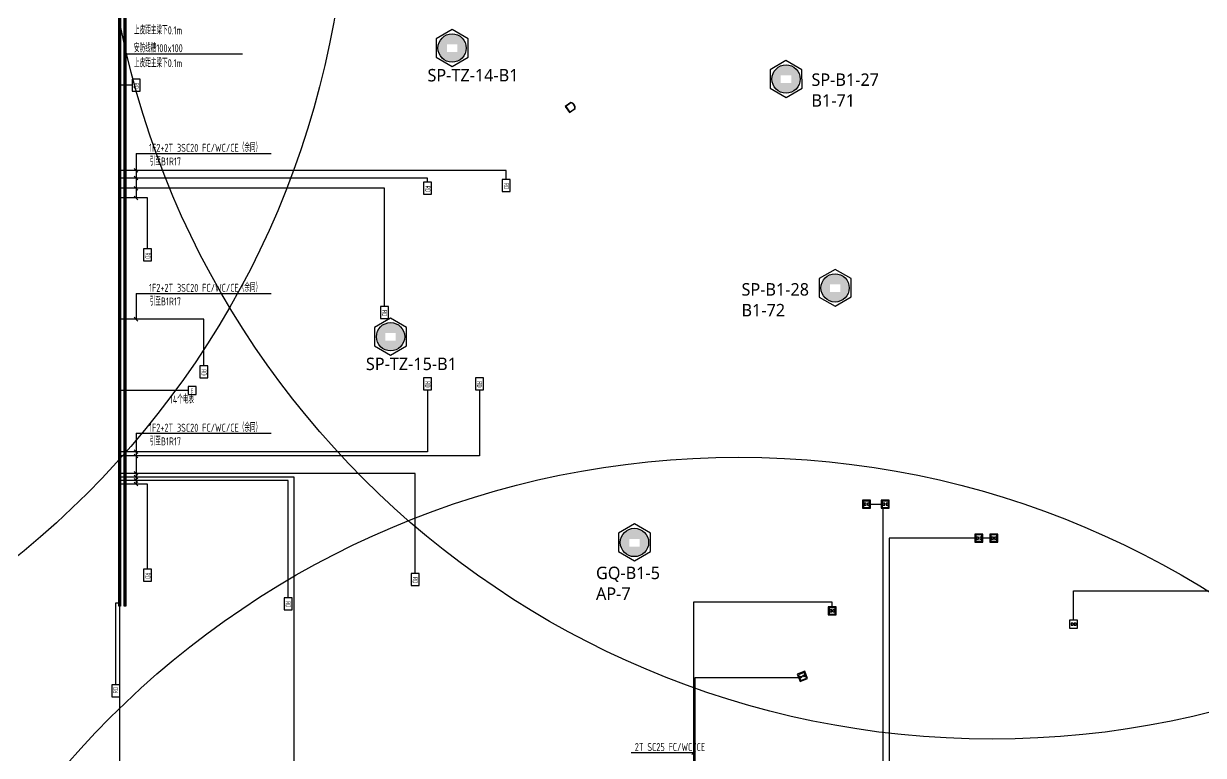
# Model space of a CAD drawing. Extents: x 0 to 3879896, y -114000 to 391286.
# Drawn here: x 2166973 to 2233328, y 177701 to 218862 of the extents above; entities that cross this region are included whole.
import ezdxf
from ezdxf.enums import TextEntityAlignment as Align

# ---------------------------------------------------------------- set-up
doc = ezdxf.new("R2010")
doc.units = 0
doc.header["$LTSCALE"] = 1000
doc.header["$MEASUREMENT"] = 0
doc.layers.get('0').update_dxf_attribs({"linetype": 'CONTINUOUS'})
for name, color, linetype in [('20170912广田意见修改', 1, 'CONTINUOUS'), ('AP', 7, 'CONTINUOUS'), ('CABLETRAY_DOTE', 5, 'CONTINUOUS'), ('CABLETRAY_WEAK', 6, 'CONTINUOUS'), ('P-01-活动家具', 3, 'CONTINUOUS'), ('T-BSA TEXT', 7, '485_LINE'), ('T-DIFFUSE', 1, 'CONTINUOUS'), ('T-I-CHANNELS', 2, 'CONTINUOUS'), ('T-METER DATA', 150, 'C_LINE'), ('T-R-INTEGRATE', 1, 'CONTINUOUS'), ('T-R-METER DATA', 150, 'CONTINUOUS'), ('T-SYSTEM BLOCK', 4, 'CONTINUOUS'), ('T-TEXT', 7, 'CONTINUOUS'), ('T-TL', 2, 'CONTINUOUS'), ('WALL', 2, 'CONTINUOUS'), ('WIRE-通讯', 4, 'CONTINUOUS')]:
    doc.layers.add(name, color=color, linetype=linetype)
doc.styles.add('GBSTYLE', font='gbxwxt.shx', dxfattribs={"width": 0.6, "bigfont": 'gbhzfs.shx'})
doc.styles.get("Standard").update_dxf_attribs({"font": 'GBENOR', "bigfont": 'GBCBIG'})
doc.linetypes.add('485_LINE', pattern='A,25.7,-3.58,["485",Standard,S=2.54,R=0,X=-3.2,Y=-1.27],-3.85', length=33.13)
doc.linetypes.add('C_LINE', pattern='A,25.7,-2.08,["C",Standard,S=2.54,R=0,X=-0.54,Y=-1.27],-2.35', length=30.13)

# ---------------------------------------------------------------- blocks, each defined once
blk = doc.blocks.new('GX')
at = {"layer": 'T-R-INTEGRATE'}
h = blk.add_hatch(color=256, dxfattribs=at)
edge = h.paths.add_edge_path()
edge.add_arc((137, 0), 50, 0, 360)
h = blk.add_hatch(color=256, dxfattribs=at)
edge = h.paths.add_edge_path()
edge.add_arc((312, 0), 50, 0, 360)
for p, q in [((400, 175), (50, 175)), ((50, 175), (50, -175)), ((400, -175), (400, 175)), ((50, -175), (400, -175))]:
    blk.add_line(p, q, dxfattribs=at)
blk.add_lwpolyline([(0, -225), (450, -225), (450, 225), (0, 225)], close=True, dxfattribs=at)
for centre in [(137, 0), (312, 0)]:
    blk.add_circle(centre, 50, dxfattribs=at)
blk = doc.blocks.new('T-D2T')
at = {"layer": 'T-SYSTEM BLOCK'}
for points in [[(0, 0), (450, 0), (450, 450), (0, 450)], [(50, 50), (400, 50), (400, 400), (50, 400)], [(87, 169), (199, 169), (199, 281), (87, 281)], [(271, 169), (383, 169), (383, 281), (271, 281)]]:
    blk.add_lwpolyline(points, close=True, dxfattribs=at)
blk = doc.blocks.new('$C30311172003108')
at = {"layer": 'T-SYSTEM BLOCK'}
blk.add_lwpolyline([(-0.9, 0), (0.9, 0), (0.9, 1.2), (-0.9, 1.2)], close=True, dxfattribs=at)
at = {"style": 'GBSTYLE', "width": 0.8, "flags": 9}
blk.add_attdef('A', (0, 0), '', height=0.00003, dxfattribs=at)
at = {"layer": 'T-TEXT', "color": 7, "style": 'GBSTYLE', "width": 0.7}
blk.add_text('RD', height=0.75, dxfattribs=at).set_placement((-0.38, 0.26))
blk = doc.blocks.new('E')
at = {"layer": 'T-R-METER DATA', "ltscale": 0.04}
blk.add_lwpolyline([(-225, 0), (225, 0), (225, 450), (-225, 450)], close=True, dxfattribs=at)
at = {"layer": 'T-R-METER DATA', "ltscale": 0.04, "style": 'GBSTYLE', "width": 0.7}
blk.add_text('E', height=250, dxfattribs=at).set_placement((1, 98), align=Align.CENTER)
blk = doc.blocks.new('A$C78FD1D7B')
at = {"layer": 'T-SYSTEM BLOCK'}
blk.add_lwpolyline([(-300, 0), (300, 0), (300, 400), (-300, 400)], close=True, dxfattribs=at)
at = {"layer": 'T-TEXT', "style": 'GBSTYLE', "width": 0.7}
blk.add_text('RD', height=250, dxfattribs=at).set_placement((-129, 88))
blk = doc.blocks.new('DS2')
at = {"layer": 'T-SYSTEM BLOCK'}
for points in [[(-225, -450), (225, -450), (225, 0), (-225, 0)], [(-138, -281), (-26, -281), (-26, -169), (-138, -169)], [(46, -281), (158, -281), (158, -169), (46, -169)]]:
    blk.add_lwpolyline(points, close=True, dxfattribs=at)
blk = doc.blocks.new('A$C7B3708B5')
at = {"layer": 'T-TEXT', "linetype": 'ByBlock'}
h = blk.add_hatch(color=256, dxfattribs=at)
edge = h.paths.add_edge_path()
edge.add_arc((43194, -51357), 37.5, 0, 360)
at = {"layer": 'CABLETRAY_DOTE'}
for p, q in [((43144, -82420), (43144, -45120)), ((42844, -45520), (42844, -82420))]:
    blk.add_line(p, q, dxfattribs=at)
at = {"layer": 'CABLETRAY_WEAK'}
for p, q in [((43094, -82420), (43094, -45120)), ((43194, -45120), (43194, -82420)), ((43194, -82420), (43094, -82420))]:
    blk.add_line(p, q, dxfattribs=at)
at = {"layer": 'T-I-CHANNELS'}
for p, q in [((42794, -82420), (42794, -45520)), ((42894, -45520), (42894, -82420)), ((42894, -82420), (42794, -82420))]:
    blk.add_line(p, q, dxfattribs=at)
at = {"layer": 'T-TEXT', "linetype": 'ByBlock'}
blk.add_line((43194, -51357, 0), (49757, -51357, 0), dxfattribs=at)
blk.add_circle((43194, -51357, 0), 37.5, dxfattribs=at)
at = {"layer": 'T-TEXT', "linetype": 'ByBlock', "style": 'GBSTYLE', "width": 0.7}
for s, p in [('上皮距主梁下0.1m', (43660, -50264, 0)), ('安防线槽100x100', (43652, -51268, 0)), ('上皮距主梁下0.1m', (43660, -52109, 0))]:
    blk.add_text(s, height=450, dxfattribs=at).set_placement(p)

msp = doc.modelspace()

# ---------------------------------------------------------------- hatches: boundary and pattern name
at = {"layer": 'WALL', "linetype": 'ByBlock'}
h = msp.add_hatch(dxfattribs=at)
h.set_pattern_fill('ESCHER', color=1)
h.set_pattern_definition([(60, (-686174.568, -2184278.904), (-30.47999999, -7e-09), [27.94, -2.54]), (180, (-686174.568, -2184278.904), (15.24, -26.3964543), [27.94, -2.54]), (300, (-686174.568, -2184278.904), (30.47999999, -7e-09), [27.94, -2.54]), (60, (-686172.028, -2184278.904), (-30.47999999, -7e-09), [5.08, -25.4]), (300, (-686172.028, -2184278.904), (30.47999999, -7e-09), [5.08, -25.4]), (60, (-686175.838, -2184276.705), (-30.47999999, -7e-09), [5.08, -25.4]), (180, (-686175.838, -2184276.705), (15.24, -26.3964543), [5.08, -25.4]), (300, (-686175.838, -2184281.104), (30.47999999, -7e-09), [5.08, -25.4]), (180, (-686175.838, -2184281.104), (15.24, -26.3964543), [5.08, -25.4]), (60, (-686184.728, -2184278.904), (-30.47999999, -7e-09), [5.08, -25.4]), (300, (-686184.728, -2184278.904), (30.47999999, -7e-09), [5.08, -25.4]), (60, (-686169.488, -2184287.703), (-30.47999999, -7e-09), [5.08, -25.4]), (180, (-686169.488, -2184287.703), (15.24, -26.3964543), [5.08, -25.4]), (300, (-686169.488, -2184270.106), (30.47999999, -7e-09), [5.08, -25.4]), (180, (-686169.488, -2184270.106), (15.24, -26.3964543), [5.08, -25.4]), (0, (-686169.488, -2184274.505), (-15.24, 26.3964543), [17.78, -12.7]), (0, (-686169.488, -2184283.304), (-15.24, 26.3964543), [17.78, -12.7]), (120, (-686173.298, -2184272.305), (-30.47999999, 7e-09), [17.78, -12.7]), (120, (-686180.918, -2184276.705), (-30.47999999, 7e-09), [17.78, -12.7]), (240, (-686180.918, -2184281.104), (15.23999999, -26.3964543), [17.78, -12.7]), (240, (-686173.298, -2184285.504), (15.23999999, -26.3964543), [17.78, -12.7])])
h.paths.add_polyline_path([(2190277.2, 217487.2, 1), (2191869.1, 217487.2, 1)])
h.paths.add_polyline_path([(2191367.6, 217692.2), (2191367.6, 217257.7), (2190779.5, 217257.7), (2190779.5, 217692.2)], flags=16)
h = msp.add_hatch(dxfattribs=at)
h.set_pattern_fill('ESCHER', color=3)
h.set_pattern_definition([(60, (-667392.688, -2186021.93), (-30.47999999, -7e-09), [27.94, -2.54]), (180, (-667392.688, -2186021.93), (15.24, -26.3964543), [27.94, -2.54]), (300, (-667392.688, -2186021.93), (30.47999999, -7e-09), [27.94, -2.54]), (60, (-667390.148, -2186021.93), (-30.47999999, -7e-09), [5.08, -25.4]), (300, (-667390.148, -2186021.93), (30.47999999, -7e-09), [5.08, -25.4]), (60, (-667393.958, -2186019.732), (-30.47999999, -7e-09), [5.08, -25.4]), (180, (-667393.958, -2186019.732), (15.24, -26.3964543), [5.08, -25.4]), (300, (-667393.958, -2186024.13), (30.47999999, -7e-09), [5.08, -25.4]), (180, (-667393.958, -2186024.13), (15.24, -26.3964543), [5.08, -25.4]), (60, (-667402.848, -2186021.93), (-30.47999999, -7e-09), [5.08, -25.4]), (300, (-667402.848, -2186021.93), (30.47999999, -7e-09), [5.08, -25.4]), (60, (-667387.608, -2186030.73), (-30.47999999, -7e-09), [5.08, -25.4]), (180, (-667387.608, -2186030.73), (15.24, -26.3964543), [5.08, -25.4]), (300, (-667387.608, -2186013.132), (30.47999999, -7e-09), [5.08, -25.4]), (180, (-667387.608, -2186013.132), (15.24, -26.3964543), [5.08, -25.4]), (0, (-667387.608, -2186017.532), (-15.24, 26.3964543), [17.78, -12.7]), (0, (-667387.608, -2186026.33), (-15.24, 26.3964543), [17.78, -12.7]), (120, (-667391.418, -2186015.332), (-30.47999999, 7e-09), [17.78, -12.7]), (120, (-667399.038, -2186019.732), (-30.47999999, 7e-09), [17.78, -12.7]), (240, (-667399.038, -2186024.13), (15.23999999, -26.3964543), [17.78, -12.7]), (240, (-667391.418, -2186028.53), (15.23999999, -26.3964543), [17.78, -12.7])])
h.paths.add_polyline_path([(2209059.1, 215744.2, 1), (2210651, 215744.2, 1)])
h.paths.add_polyline_path([(2210149.5, 215949.2), (2210149.5, 215514.7), (2209561.4, 215514.7), (2209561.4, 215949.2)], flags=16)
h = msp.add_hatch(dxfattribs=at)
h.set_pattern_fill('ESCHER', color=3)
h.set_pattern_definition([(60, (-664633.332, -2197769.404), (-30.47999999, -7e-09), [27.94, -2.54]), (180, (-664633.332, -2197769.404), (15.24, -26.3964543), [27.94, -2.54]), (300, (-664633.332, -2197769.404), (30.47999999, -7e-09), [27.94, -2.54]), (60, (-664630.792, -2197769.404), (-30.47999999, -7e-09), [5.08, -25.4]), (300, (-664630.792, -2197769.404), (30.47999999, -7e-09), [5.08, -25.4]), (60, (-664634.602, -2197767.205), (-30.47999999, -7e-09), [5.08, -25.4]), (180, (-664634.602, -2197767.205), (15.24, -26.3964543), [5.08, -25.4]), (300, (-664634.602, -2197771.604), (30.47999999, -7e-09), [5.08, -25.4]), (180, (-664634.602, -2197771.604), (15.24, -26.3964543), [5.08, -25.4]), (60, (-664643.492, -2197769.404), (-30.47999999, -7e-09), [5.08, -25.4]), (300, (-664643.492, -2197769.404), (30.47999999, -7e-09), [5.08, -25.4]), (60, (-664628.252, -2197778.203), (-30.47999999, -7e-09), [5.08, -25.4]), (180, (-664628.252, -2197778.203), (15.24, -26.3964543), [5.08, -25.4]), (300, (-664628.252, -2197760.606), (30.47999999, -7e-09), [5.08, -25.4]), (180, (-664628.252, -2197760.606), (15.24, -26.3964543), [5.08, -25.4]), (0, (-664628.252, -2197765.005), (-15.24, 26.3964543), [17.78, -12.7]), (0, (-664628.252, -2197773.804), (-15.24, 26.3964543), [17.78, -12.7]), (120, (-664632.062, -2197762.805), (-30.47999999, 7e-09), [17.78, -12.7]), (120, (-664639.682, -2197767.205), (-30.47999999, 7e-09), [17.78, -12.7]), (240, (-664639.682, -2197771.604), (15.23999999, -26.3964543), [17.78, -12.7]), (240, (-664632.062, -2197776.004), (15.23999999, -26.3964543), [17.78, -12.7])])
h.paths.add_polyline_path([(2211818.4, 203996.7, 1), (2213410.4, 203996.7, 1)])
h.paths.add_polyline_path([(2212908.8, 204201.7), (2212908.8, 203767.2), (2212320.8, 203767.2), (2212320.8, 204201.7)], flags=16)
h = msp.add_hatch(dxfattribs=at)
h.set_pattern_fill('ESCHER', color=1)
h.set_pattern_definition([(60, (-689637.114, -2200515.62), (-30.47999999, -7e-09), [27.94, -2.54]), (180, (-689637.114, -2200515.62), (15.24, -26.3964543), [27.94, -2.54]), (300, (-689637.114, -2200515.62), (30.47999999, -7e-09), [27.94, -2.54]), (60, (-689634.574, -2200515.62), (-30.47999999, -7e-09), [5.08, -25.4]), (300, (-689634.574, -2200515.62), (30.47999999, -7e-09), [5.08, -25.4]), (60, (-689638.384, -2200513.421), (-30.47999999, -7e-09), [5.08, -25.4]), (180, (-689638.384, -2200513.421), (15.24, -26.3964543), [5.08, -25.4]), (300, (-689638.384, -2200517.82), (30.47999999, -7e-09), [5.08, -25.4]), (180, (-689638.384, -2200517.82), (15.24, -26.3964543), [5.08, -25.4]), (60, (-689647.274, -2200515.62), (-30.47999999, -7e-09), [5.08, -25.4]), (300, (-689647.274, -2200515.62), (30.47999999, -7e-09), [5.08, -25.4]), (60, (-689632.034, -2200524.42), (-30.47999999, -7e-09), [5.08, -25.4]), (180, (-689632.034, -2200524.42), (15.24, -26.3964543), [5.08, -25.4]), (300, (-689632.034, -2200506.822), (30.47999999, -7e-09), [5.08, -25.4]), (180, (-689632.034, -2200506.822), (15.24, -26.3964543), [5.08, -25.4]), (0, (-689632.034, -2200511.222), (-15.24, 26.3964543), [17.78, -12.7]), (0, (-689632.034, -2200520.02), (-15.24, 26.3964543), [17.78, -12.7]), (120, (-689635.844, -2200509.022), (-30.47999999, 7e-09), [17.78, -12.7]), (120, (-689643.464, -2200513.421), (-30.47999999, 7e-09), [17.78, -12.7]), (240, (-689643.464, -2200517.82), (15.23999999, -26.3964543), [17.78, -12.7]), (240, (-689635.844, -2200522.22), (15.23999999, -26.3964543), [17.78, -12.7])])
h.paths.add_polyline_path([(2186814.7, 201250.5, 1), (2188406.6, 201250.5, 1)])
h.paths.add_polyline_path([(2187905, 201455.5), (2187905, 201021), (2187317, 201021), (2187317, 201455.5)], flags=16)
h = msp.add_hatch(dxfattribs=at)
h.set_pattern_fill('ESCHER', color=3)
h.set_pattern_definition([(60, (-675917.8, -2212088.995), (-30.47999999, -7e-09), [27.94, -2.54]), (180, (-675917.8, -2212088.995), (15.24, -26.3964543), [27.94, -2.54]), (300, (-675917.8, -2212088.995), (30.47999999, -7e-09), [27.94, -2.54]), (60, (-675915.26, -2212088.995), (-30.47999999, -7e-09), [5.08, -25.4]), (300, (-675915.26, -2212088.995), (30.47999999, -7e-09), [5.08, -25.4]), (60, (-675919.07, -2212086.795), (-30.47999999, -7e-09), [5.08, -25.4]), (180, (-675919.07, -2212086.795), (15.24, -26.3964543), [5.08, -25.4]), (300, (-675919.07, -2212091.194), (30.47999999, -7e-09), [5.08, -25.4]), (180, (-675919.07, -2212091.194), (15.24, -26.3964543), [5.08, -25.4]), (60, (-675927.96, -2212088.995), (-30.47999999, -7e-09), [5.08, -25.4]), (300, (-675927.96, -2212088.995), (30.47999999, -7e-09), [5.08, -25.4]), (60, (-675912.72, -2212097.793), (-30.47999999, -7e-09), [5.08, -25.4]), (180, (-675912.72, -2212097.793), (15.24, -26.3964543), [5.08, -25.4]), (300, (-675912.72, -2212080.196), (30.47999999, -7e-09), [5.08, -25.4]), (180, (-675912.72, -2212080.196), (15.24, -26.3964543), [5.08, -25.4]), (0, (-675912.72, -2212084.595), (-15.24, 26.3964543), [17.78, -12.7]), (0, (-675912.72, -2212093.394), (-15.24, 26.3964543), [17.78, -12.7]), (120, (-675916.53, -2212082.395), (-30.47999999, 7e-09), [17.78, -12.7]), (120, (-675924.15, -2212086.795), (-30.47999999, 7e-09), [17.78, -12.7]), (240, (-675924.15, -2212091.194), (15.23999999, -26.3964543), [17.78, -12.7]), (240, (-675916.53, -2212095.594), (15.23999999, -26.3964543), [17.78, -12.7])])
h.paths.add_polyline_path([(2200534, 189677.1, 1), (2202125.9, 189677.1, 1)])
h.paths.add_polyline_path([(2201624.3, 189882.1), (2201624.3, 189447.6), (2201036.3, 189447.6), (2201036.3, 189882.1)], flags=16)

# ---------------------------------------------------------------- linework, layer by layer
at = {"layer": 'P-01-活动家具', "color": 0, "elevation": 0}
msp.add_lwpolyline([(2197996.7, 214079.1, 0.3953488), (2197746.3, 214428.7), (2197433.3, 214204.6), (2197683.6, 213855), (2197996.7, 214079.1)], format="xyb", dxfattribs=at)
msp.add_lwpolyline([(2197977.8, 214090.2, 0.3786506), (2197750.8, 214407.3), (2197461.2, 214200), (2197688.2, 213882.9)], format="xyb", close=True, dxfattribs=at)
at = {"layer": 'T-BSA TEXT', "linetype": 'ByBlock'}
for p, q in [((2173300.6, 211564.4, 0), (2180896.8, 211564.4, 0)), ((2173300.6, 211564.4, 0), (2173300.6, 209054.1, 0)), ((2173194.6, 210713, 0), (2173406.7, 210500.9, 0)), ((2173194.6, 210283.1, 0), (2173406.7, 210071, 0)), ((2173194.6, 209706.5, 0), (2173406.7, 209494.4, 0)), ((2173194.6, 209160.2, 0), (2173406.7, 208948, 0)), ((2173300.6, 203688.8, 0), (2180896.8, 203688.8, 0)), ((2173300.6, 203688.8, 0), (2173300.6, 202235.5, 0)), ((2173194.6, 202341.5, 0), (2173406.7, 202129.4, 0)), ((2173300.6, 195821, 0), (2180896.8, 195821, 0)), ((2173300.6, 195821, 0), (2173300.6, 192964.1, 0)), ((2173194.6, 194888.4, 0), (2173406.7, 194676.3, 0)), ((2173194.6, 194648.4, 0), (2173406.7, 194436.2, 0)), ((2173194.6, 193669.2, 0), (2173406.7, 193457.1, 0)), ((2173194.6, 193460.3, 0), (2173406.7, 193248.1, 0)), ((2173194.6, 193267.6, 0), (2173406.7, 193055.5, 0)), ((2173194.6, 193070.2, 0), (2173406.7, 192858, 0)), ((2201147.9, 177860.4, 0), (2204657, 177860.4, 0)), ((2204551, 177754.3, 0), (2204763.1, 177966.5, 0))]:
    msp.add_line(p, q, dxfattribs=at)
at = {"layer": 'T-DIFFUSE', "elevation": 0}
msp.add_lwpolyline([(2210568.6, 182061.3), (2204729.7, 182061.3), (2204729.7, 169398.3)], dxfattribs=at)
at = {"layer": 'T-METER DATA', "color": 1, "linetype": 'ByBlock'}
for centre in [(2221441.9, 228615.9), (2135196, 227796.6), (2207194.5, 144472.7)]:
    msp.add_circle(centre, 50000, dxfattribs=at)
at = {"layer": 'T-R-INTEGRATE', "elevation": 0}
for points in [[(2194119.3, 210100.4), (2194119.3, 210607), (2172430.8, 210607)], [(2189696.4, 209938), (2189696.4, 210177.1), (2172430.8, 210177.1)], [(2187266.2, 202944.5), (2187266.2, 209600.5), (2172430.8, 209600.5)], [(2173946.4, 206184.9), (2173946.4, 209054.1), (2172430.8, 209054.1)], [(2177106.4, 199613), (2177106.4, 202235.5), (2172430.8, 202235.5)], [(2189696.4, 198263), (2189696.4, 194782.4), (2172430.8, 194782.4)], [(2192607.9, 198263), (2192607.9, 194542.3), (2172430.8, 194542.3)], [(2188986.9, 187927.3), (2188986.9, 193563.2), (2172430.8, 193563.2)], [(2182190.3, 176938), (2182190.3, 193354.2), (2172430.8, 193354.2)], [(2181846.4, 186569.6), (2181846.4, 193161.5), (2172430.8, 193161.5)]]:
    msp.add_lwpolyline(points, dxfattribs=at)
at = {"layer": 'T-R-METER DATA'}
msp.add_line((2176221.4, 198222.4, 0), (2172430.8, 198222.4, 0), dxfattribs=at)
at = {"layer": 'T-SYSTEM BLOCK', "elevation": 0}
msp.add_lwpolyline([(2226021.4, 185300.5), (2226021.4, 186965.5), (2236980.8, 186965.5)], dxfattribs=at)
at = {"layer": 'T-TL', "elevation": 0}
for points in [[(2214606.2, 191826.9), (2215212.6, 191826.9)], [(2215307.5, 191602.3), (2215307.5, 173542), (2208443.5, 173542)], [(2220474.9, 189920.5), (2215663.8, 189920.5), (2215663.8, 173242.3), (2208443.5, 173242.3)], [(2221317.4, 189920.5), (2220924.1, 189925.1)]]:
    msp.add_lwpolyline(points, dxfattribs=at)
at = {"layer": 'T-TL', "linetype": 'ByBlock', "elevation": 0}
msp.add_lwpolyline([(2212446.9, 186050.5), (2212446.9, 186322.5), (2204657, 186322.5), (2204657, 169398.3)], dxfattribs=at)
at = {"layer": 'WALL', "color": 1, "linetype": 'ByBlock'}
for points in [[(2191971.1, 216976.4), (2191968.5, 218012), (2191070.3, 218527.5), (2190174.7, 218007.4), (2190177.4, 216971.8), (2191075.6, 216456.3)], [(2188508.6, 200739.7), (2188505.9, 201775.3), (2187607.7, 202290.8), (2186712.2, 201770.7), (2186714.8, 200735.1), (2187613, 200219.6)]]:
    msp.add_lwpolyline(points, close=True, dxfattribs=at)
at = {"layer": 'WALL', "color": 3, "linetype": 'ByBlock'}
for points in [[(2210753, 215233.3), (2210750.4, 216269), (2209852.2, 216784.5), (2208956.6, 216264.4), (2208959.2, 215228.8), (2209857.4, 214713.3)], [(2213512.3, 203485.9), (2213509.7, 204521.5), (2212611.5, 205037), (2211716, 204516.9), (2211718.6, 203481.3), (2212616.8, 202965.8)], [(2202227.9, 189166.3), (2202225.2, 190201.9), (2201327.1, 190717.4), (2200431.5, 190197.3), (2200434.1, 189161.7), (2201332.3, 188646.2)]]:
    msp.add_lwpolyline(points, close=True, dxfattribs=at)
at = {"layer": 'WALL', "color": 1, "linetype": 'ByBlock'}
for centre in [(2191073.2, 217487.2), (2187610.6, 201250.5)]:
    msp.add_circle(centre, 796, dxfattribs=at)
at = {"layer": 'WALL', "color": 3, "linetype": 'ByBlock'}
for centre in [(2209855.1, 215744.2), (2212614.4, 203996.7), (2201329.9, 189677.1)]:
    msp.add_circle(centre, 796, dxfattribs=at)
at = {"layer": 'WIRE-通讯', "elevation": 0}
for points in [[(2173071.4, 215400.5), (2172430.8, 215400.5)], [(2173946.4, 188180.4), (2173946.4, 192964.1), (2172430.8, 192964.1)], [(2171055.7, 175626.9), (2172389.2, 175626.9), (2172389.2, 186103.5)], [(2172156.3, 181676.5), (2172156.3, 186288.3), (2172330.8, 186288.3)]]:
    msp.add_lwpolyline(points, dxfattribs=at)

# ---------------------------------------------------------------- block references
at = {"layer": '20170912广田意见修改'}
msp.add_blockref('A$C7B3708B5', (2129528.4, 268520.4, 0), dxfattribs=at)
at = {"layer": 'T-R-INTEGRATE', "xscale": 0.9981999999806968, "yscale": 0.9981999999806968, "zscale": 0.9981999999806968, "rotation": 21.66177632268522}
msp.add_blockref('GX', (2210568.6, 182061.3, 0), dxfattribs=at)
at = {"layer": 'T-R-METER DATA', "ltscale": 0.06}
msp.add_blockref('E', (2176446.4, 197997.4, 0), dxfattribs=at)
at = {"layer": 'T-SYSTEM BLOCK'}
msp.add_blockref('DS2', (2226021.4, 185300.5, 0), dxfattribs=at)
at = {"layer": 'T-TL', "linetype": 'ByBlock', "xscale": 0.9982000000309199, "yscale": 0.9982000000309199, "zscale": 0.9982000000309199}
for p in [(2214157, 191602.3, 0), (2215212.6, 191602.3, 0), (2220474.9, 189700.5, 0), (2221317.4, 189700.5, 0), (2212222.3, 185601.3, 0)]:
    msp.add_blockref('T-D2T', p, dxfattribs=at)
at = {"layer": 'WIRE-通讯'}
for name, p, xscale, yscale, zscale, rotation in [('$C30311172003108', (2173071.4, 215400.5, 0), 375, 375, 375, 270), ('$C30311172003108', (2189471.4, 209600.5, 0), 375, 375, 375, 270), ('$C30311172003108', (2193894.3, 209762.9, 0), 375, 375, 375, 270), ('$C30311172003108', (2173721.4, 205847.4, 0), 375, 375, 375, 270), ('$C30311172003108', (2187041.2, 202607, 0), 375, 375, 375, 270), ('$C30311172003108', (2176881.4, 199275.5, 0), 375, 375, 375, 270), ('$C30311172003108', (2189471.4, 198600.5, 0), 375, 375, 375, 270), ('$C30311172003108', (2192382.9, 198600.5, 0), 375, 375, 375, 270), ('$C30311172003108', (2173721.4, 187842.9, 0), 375, 375, 375, 270), ('$C30311172003108', (2188761.9, 187589.8, 0), 375, 375, 375, 270), ('$C30311172003108', (2181621.4, 186232.1, 0), 375, 375, 375, 270), ('A$C78FD1D7B', (2172381.3, 181339, 0), 1.125, 1.125, 1.125, 90)]:
    msp.add_blockref(name, p, dxfattribs=dict(at, xscale=xscale, yscale=yscale, zscale=zscale, rotation=rotation))

# ---------------------------------------------------------------- texts
at = {"layer": 'AP', "color": 1, "char_height": 700, "attachment_point": 1}
for s, insert in [('{\\fMicrosoft YaHei|b0|i0|c134|p34;SP-TZ-14-B1}', (2189688, 216309.8)), ('{\\fMicrosoft YaHei|b0|i0|c134|p34;SP-TZ-15-B1}', (2186225.5, 200073.1))]:
    msp.add_mtext_dynamic_manual_height_columns(s, width=3709.59, gutter_width=12.5, heights=[0], dxfattribs=dict(at, insert=insert))
at = {"layer": 'AP', "color": 3, "char_height": 700, "attachment_point": 1}
for s, width, insert in [('{\\fMicrosoft YaHei|b0|i0|c134|p34;SP-B1-27\\P\\C1;B1-71}', 3709.59, (2211283.9, 216058.6)), ('{\\fMicrosoft YaHei|b0|i0|c134|p34;SP-B1-28\\P\\C1;B1-72}', 3709.59, (2207350.7, 204263.7)), ('{\\fMicrosoft YaHei|b0|i0|c134|p34;GQ-B1-5\\P\\C1;AP-7}', 4166.283, (2199166.5, 188316.9))]:
    msp.add_mtext_dynamic_manual_height_columns(s, width=width, gutter_width=12.5, heights=[0], dxfattribs=dict(at, insert=insert))
at = {"layer": 'T-BSA TEXT', "linetype": 'ByBlock', "style": 'GBSTYLE', "width": 0.7}
for s, p in [('1F2+2T 3SC20 FC/WC/CE（余同）', (2174027.6, 211650.4, 0)), ('引至B1R17', (2174064.3, 210881.9, 0)), ('1F2+2T 3SC20 FC/WC/CE（余同）', (2174027.6, 203774.8, 0)), ('引至B1R17', (2174064.3, 203006.2, 0)), ('14个电表', (2175198.2, 197493.4, 0)), ('1F2+2T 3SC20 FC/WC/CE（余同）', (2174027.6, 195907, 0)), ('引至B1R17', (2174064.3, 195138.4, 0)), ('2T SC25 FC/WC/CE', (2201347.4, 177946.4, 0))]:
    msp.add_text(s, height=450, dxfattribs=at).set_placement(p)

doc.saveas('drawing.dxf')
